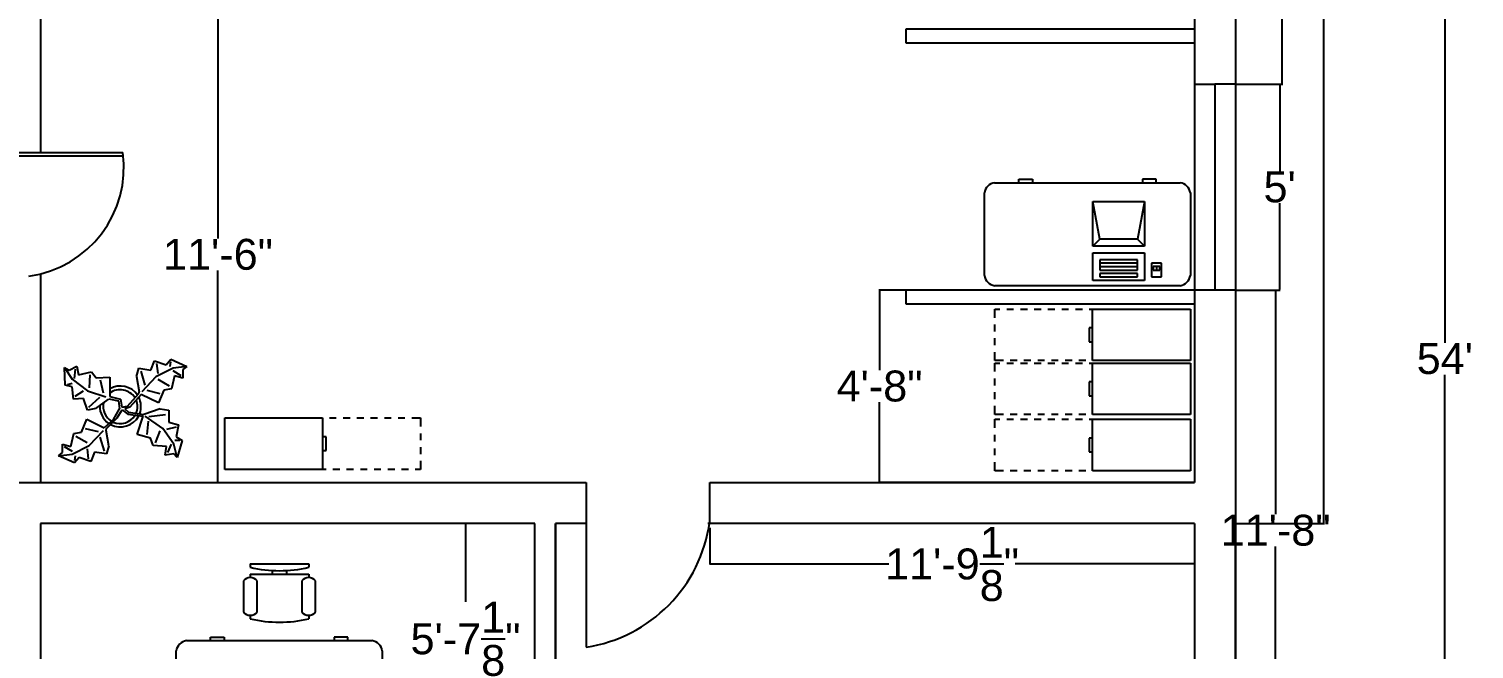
# Model space of a CAD drawing. Header units: inches. Extents: x 90 to 795, y -179 to 540.
# Drawn here: x 374.3 to 795, y 92.5 to 273.2 of the extents above; entities that cross this region are included whole.
import ezdxf

# ---------------------------------------------------------------- set-up
doc = ezdxf.new("R2010")
doc.units = ezdxf.units.IN
doc.header["$MEASUREMENT"] = 0
doc.layers.get('0').update_dxf_attribs({"color": 5})
for name, color, linetype in [('border', 14, 'Continuous'), ('chair', 205, 'Continuous'), ('decoration', 240, 'Continuous'), ('dimension', 30, 'Continuous'), ('door', 100, 'Continuous'), ('table', 140, 'Continuous'), ('technology', 230, 'Continuous'), ('windows', 50, 'Continuous')]:
    doc.layers.add(name, color=color, linetype=linetype)
doc.styles.add('Annotative', font='arial.ttf')
doc.dimstyles.get("Standard").update_dxf_attribs({"dimtxt": 9, "dimasz": 0.18, "dimexe": 0.18, "dimexo": 0.0625, "dimgap": 0.09, "dimtad": 0, "dimtih": 1, "dimtoh": 1, "dimdec": 4, "dimzin": 0, "dimdsep": 46, "dimlunit": 4, "dimtxsty": 'Annotative', "dimcen": 0.09, "dimadec": 0, "dimazin": 0, "dimtfac": 1, "dimtdec": 4, "dimtofl": 0, "dimtmove": 0, "dimatfit": 3, "dimfxl": 1, "dimtolj": 1, "dimtzin": 0, "dimarcsym": 0})

# ---------------------------------------------------------------- blocks, each defined once
blk = doc.blocks.new('*D2')
at = {"layer": 'Defpoints', "color": 0, "transparency": 16777216}
for p in [(725.6, 501.08), (751.28, 501.08), (725.6, 129.08)]:
    blk.add_point(p, dxfattribs=at)
at = {"layer": 'dimension', "color": 0, "lineweight": -2, "transparency": 16777216}
for p, q in [((725.66, 501.08), (751.46, 501.08)), ((751.28, 500.9), (751.28, 319.77)), ((751.28, 129.26), (751.28, 310.39)), ((725.66, 129.08), (751.46, 129.08))]:
    blk.add_line(p, q, dxfattribs=at)
at = {"layer": 'dimension', "color": 0, "transparency": 16777216}
for points in [[(751.25, 500.9), (751.31, 500.9), (751.28, 501.08)], [(751.25, 129.26), (751.31, 129.26), (751.28, 129.08)]]:
    blk.add_solid(points, dxfattribs=at)
at = {"layer": 'dimension', "color": 0, "transparency": 16777216, "insert": (751.28, 315.08), "char_height": 9, "attachment_point": 5, "style": 'Annotative'}
blk.add_mtext("\\A1;31'", dxfattribs=at)
blk = doc.blocks.new('*D3')
at = {"layer": 'Defpoints', "color": 0, "transparency": 16777216}
for p in [(725.6, 501.08), (725.6, -146.92), (786.52, -146.92)]:
    blk.add_point(p, dxfattribs=at)
at = {"layer": 'dimension', "color": 0, "lineweight": -2, "transparency": 16777216}
for p, q in [((725.66, 501.08), (786.7, 501.08)), ((786.52, 500.9), (786.52, 181.75)), ((786.52, -146.74), (786.52, 172.42)), ((725.66, -146.92), (786.7, -146.92))]:
    blk.add_line(p, q, dxfattribs=at)
at = {"layer": 'dimension', "color": 0, "transparency": 16777216}
for points in [[(786.49, 500.9), (786.55, 500.9), (786.52, 501.08)], [(786.49, -146.74), (786.55, -146.74), (786.52, -146.92)]]:
    blk.add_solid(points, dxfattribs=at)
at = {"layer": 'dimension', "color": 0, "transparency": 16777216, "insert": (786.52, 177.08), "char_height": 9, "attachment_point": 5, "style": 'Annotative'}
blk.add_mtext("\\A1;54'", dxfattribs=at)
blk = doc.blocks.new('*D4')
at = {"layer": 'Defpoints', "color": 0, "transparency": 16777216}
for p in [(365.6, 279.08), (365.6, 141.08), (429.31, 141.08)]:
    blk.add_point(p, dxfattribs=at)
at = {"layer": 'dimension', "color": 0, "lineweight": -2, "transparency": 16777216}
for p, q in [((365.66, 279.08), (429.49, 279.08)), ((429.31, 278.9), (429.31, 212.12)), ((429.31, 141.26), (429.31, 202.75)), ((365.66, 141.08), (429.49, 141.08))]:
    blk.add_line(p, q, dxfattribs=at)
at = {"layer": 'dimension', "color": 0, "transparency": 16777216}
for points in [[(429.28, 278.9), (429.34, 278.9), (429.31, 279.08)], [(429.28, 141.26), (429.34, 141.26), (429.31, 141.08)]]:
    blk.add_solid(points, dxfattribs=at)
at = {"layer": 'dimension', "color": 0, "transparency": 16777216, "insert": (429.31, 207.44), "char_height": 9, "attachment_point": 5, "style": 'Annotative'}
blk.add_mtext('\\A1;11\'-6"', dxfattribs=at)
blk = doc.blocks.new('*D8')
at = {"layer": 'Defpoints', "color": 0, "transparency": 16777216}
for p in [(572.47, 127.89), (713.6, 127.89), (713.6, 117.32)]:
    blk.add_point(p, dxfattribs=at)
at = {"layer": 'dimension', "color": 0, "lineweight": -2, "transparency": 16777216}
for p, q in [((572.47, 127.83), (572.47, 117.14)), ((713.6, 127.83), (713.6, 117.14)), ((572.65, 117.32), (624.65, 117.32)), ((713.42, 117.32), (661.43, 117.32))]:
    blk.add_line(p, q, dxfattribs=at)
at = {"layer": 'dimension', "color": 0, "transparency": 16777216}
for points in [[(572.65, 117.35), (572.65, 117.29), (572.47, 117.32)], [(713.42, 117.35), (713.42, 117.29), (713.6, 117.32)]]:
    blk.add_solid(points, dxfattribs=at)
at = {"layer": 'dimension', "color": 0, "transparency": 16777216, "insert": (643.04, 117.32), "char_height": 9, "attachment_point": 5, "style": 'Annotative'}
blk.add_mtext('\\A1;11\'-9{\\H1.000000x;\\S1/8;}"', dxfattribs=at)
blk = doc.blocks.new('Computer Terminal')
at = {"linetype": 'Continuous'}
for p, q in [((-10, 11.5), (5, 11.5)), ((-8, 0.5), (-10, 11.5)), ((-10, -1.5), (-10, 11.5)), ((5, 11.5), (3, 0.5)), ((5, 11.5), (5, -1.5)), ((-10, -1.5), (-8, 0.5)), ((3, 0.5), (-8, 0.5)), ((3, 0.5), (5, -1.5)), ((5, -1.5), (-10, -1.5)), ((-10, -11.5), (-10, -3.5)), ((-10, -3.5), (5, -3.5)), ((5, -3.5), (5, -11.5)), ((-8, -5.5), (-8, -8.5)), ((3, -5.5), (-8, -5.5)), ((3, -6.5), (-8, -6.5)), ((-8, -7.5), (3, -7.5)), ((3, -8.5), (3, -5.5)), ((10, -6.5), (7, -6.5)), ((7, -6.5), (7, -10.5)), ((9.5, -7.5), (7.5, -7.5)), ((7.5, -7.5), (7.5, -8.5)), ((8.5, -7.5), (8.5, -8.5)), ((9.5, -8.5), (9.5, -7.5)), ((10, -10.5), (10, -6.5)), ((5, -11.5), (-10, -11.5)), ((-8, -8.5), (3, -8.5)), ((-8, -9.5), (-8, -10.5)), ((3, -9.5), (-8, -9.5)), ((-8, -10.5), (3, -10.5)), ((3, -10.5), (3, -9.5)), ((7, -10.5), (10, -10.5)), ((7.5, -8.5), (9.5, -8.5))]:
    blk.add_line(p, q, dxfattribs=at)
blk = doc.blocks.new('Desk - 30 x 60 in.')
at = {"linetype": 'Continuous'}
for p, q in [((-26.999995, 0), (26.999995, 0)), ((-29.999995, -27), (-29.999995, -3)), ((29.999995, -3), (29.999995, -27)), ((26.999995, -30), (-26.999995, -30)), ((-20.000005, -30), (-20.000005, -31)), ((-20.000005, -31), (-16.000005, -31)), ((-16.000005, -31), (-16.000005, -30)), ((15.999995, -31), (15.999995, -30)), ((19.999995, -31), (15.999995, -31)), ((19.999995, -30), (19.999995, -31))]:
    blk.add_line(p, q, dxfattribs=at)
for centre, start, end in [((-26.499995, -3.5), 98.1301, 171.8699), ((26.499995, -3.5), 8.130102, 81.8699), ((-26.499995, -26.5), 188.1301, 261.8699), ((26.499995, -26.5), 278.1301, 351.8699)]:
    blk.add_arc(centre, 3.535534, start, end, dxfattribs=at)
blk = doc.blocks.new('Plant - Rubber or Philodendron')
at = {"linetype": 'Continuous'}
for p, q in [((8.8871, 10.7908), (9.9809, 13.4933)), ((9.9809, 13.4933), (13.3837, 12.301)), ((10.5828, 12.6946), (10.8893, 9.7953)), ((13.3837, 12.301), (14.68, 13.9039)), ((14.5816, 13.2037), (14.3848, 11.8033)), ((14.68, 13.9039), (19.3848, 11.8146)), ((-16.2005, 11.4774), (-13.9899, 8.1064)), ((-16.2005, 11.4774), (-14.8639, 10.7964)), ((-16.0159, 6.3329), (-16.2005, 11.4774)), ((-14.8639, 10.7964), (-12.6195, 11.8975)), ((-13.3174, 8.325), (-13.0735, 11.0065)), ((-12.6195, 11.8975), (-12.1909, 9.4345)), ((-12.1909, 9.4345), (-8.3829, 10.3)), ((-8.8369, 9.409), (-9.0894, 5.6095)), ((-8.3829, 10.3), (-7.0549, 8.501)), ((-7.0549, 8.501), (-3.0284, 8.6941)), ((-3.0284, 8.6941), (-3.0709, 3.1041)), ((4.6914, 8.8812), (5.3859, 11.2828)), ((4.6914, 8.8812), (5.5014, 4.4831)), ((5.3859, 11.2828), (8.8871, 10.7908)), ((5.9878, 10.4842), (7.1971, 6.3869)), ((10.3916, 8.7942), (6.2847, 4.4028)), ((15.3859, 11.3055), (10.3916, 8.7942)), ((15.7909, 9.1065), (14.8995, 5.3044)), ((15.2875, 10.6053), (17.5907, 9.2105)), ((19.3848, 11.8146), (15.3859, 11.3055)), ((18.1925, 8.4119), (15.7909, 9.1065)), ((19.3848, 11.8146), (18.1868, 10.9119)), ((18.1868, 10.9119), (18.1925, 8.4119)), ((-14.0069, 5.8704), (-16.0159, 6.3329)), ((-15.3434, 6.5514), (-13.9984, 6.9884)), ((-13.5868, 2.2894), (-14.0069, 5.8704)), ((-13.9899, 8.1064), (-9.5434, 4.7185)), ((-13.1329, 3.1804), (-10.6614, 4.727)), ((-9.5434, 4.7185), (-4.1917, 2.9888)), ((-4.8529, 4.012), (-5.7184, 7.82)), ((5.4346, 3.9146), (5.5014, 4.4831)), ((7.7005, 4.8881), (11.5025, 3.9967)), ((14.2977, 6.1031), (10.9934, 7.9956)), ((12.7005, 4.8994), (11.1089, 1.1958)), ((14.8995, 5.3044), (12.7005, 4.8994)), ((-10.6784, 2.491), (-13.5868, 2.2894)), ((-9.5858, -0.8715), (-10.6784, 2.491)), ((-9.1318, 0.0195), (-5.9793, 2.9025)), ((-7.1228, -0.443), (-3.5248, 2.2131)), ((-3.5248, 2.2131), (-3.3011, 2.4355)), ((-3.3011, 2.4355), (-0.5306, 1.7947)), ((-3.0709, 3.1041), (0.0797, 2.3163)), ((-0.5306, 1.7947), (-0.2255, -0.5527)), ((-0.5306, 1.7947), (-0.5306, 1.7947)), ((0.0797, 2.3163), (0.4866, -0.031)), ((0.4866, -0.031), (2.1141, 0.2298)), ((2.1141, 0.2298), (5.4346, 3.9146)), ((6.1032, 3.6844), (2.8262, -0.031)), ((11.1089, 1.1958), (6.1032, 3.6844)), ((-11.3237, -7.2629), (-9.7321, -3.5593)), ((-9.7321, -3.5593), (-4.7264, -6.0479)), ((-7.1228, -0.443), (-9.5858, -0.8715)), ((-2.019, -3.6148), (-4.7264, -6.0479)), ((-4.0579, -6.2781), (-0.9375, -3.1608)), ((-2.019, -3.6148), (-0.2255, -0.5527)), ((-0.9375, -3.1608), (0.5883, -0.8135)), ((0.5883, -0.8135), (2.2447, -2.0916)), ((2.8262, -0.031), (1.3003, -0.5527)), ((1.3003, -0.5527), (2.4193, -1.4655)), ((2.2447, -2.0916), (6.7108, -2.6626)), ((2.4193, -1.4655), (6.895, -2.1175)), ((4.943, -7.9659), (6.7108, -2.6626)), ((11.6605, -0.5413), (6.895, -2.1175)), ((12.3677, -6.1981), (7.219, -2.6772)), ((8.125, -4.0768), (7.7715, -7.9659)), ((8.3544, -2.7453), (13.1973, -2.1704)), ((11.6605, -0.5413), (14.1354, -0.8948)), ((14.1354, -0.8948), (14.1354, -4.4304)), ((-14.4141, -11.4699), (-13.5228, -7.6679)), ((-13.5228, -7.6679), (-11.3237, -7.2629)), ((-6.3237, -7.2516), (-10.1257, -6.3602)), ((-9.0148, -11.1577), (-4.9047, -6.8122)), ((-4.1246, -6.8466), (-4.0579, -6.2781)), ((-3.3146, -11.2447), (-4.1246, -6.8466)), ((8.8321, -9.0266), (4.943, -7.9659)), ((10.2463, -10.4408), (11.6605, -6.9053)), ((15.5496, -10.7943), (12.3677, -6.1981)), ((16.2567, -5.8446), (13.4283, -6.5517)), ((14.1354, -4.4304), (16.9638, -5.1375)), ((16.9638, -5.1375), (16.2567, -8.673)), ((-16.8157, -10.7754), (-14.4141, -11.4699)), ((-16.8101, -13.2754), (-16.8157, -10.7754)), ((-13.9107, -12.9688), (-16.2139, -11.574)), ((-14.0091, -13.669), (-9.0148, -11.1577)), ((-12.921, -8.4665), (-9.6166, -10.359)), ((-9.206, -15.0581), (-9.5126, -12.1588)), ((-4.611, -12.8477), (-5.8203, -8.7504)), ((-3.3146, -11.2447), (-4.0092, -13.6463)), ((9.5392, -11.1479), (8.8321, -9.0266)), ((13.4283, -11.5015), (9.5392, -11.1479)), ((13.0748, -13.9763), (13.4283, -11.5015)), ((14.8425, -10.7943), (13.7819, -13.2692)), ((16.6103, -14.6834), (15.5496, -10.7943)), ((17.3174, -9.7337), (15.9032, -9.7337)), ((16.2567, -8.673), (18.0245, -9.7337)), ((18.0245, -9.7337), (16.6103, -14.6834)), ((-18.008, -14.1781), (-16.8101, -13.2754)), ((-18.008, -14.1781), (-14.0091, -13.669)), ((-13.3032, -16.2674), (-18.008, -14.1781)), ((-12.0069, -14.6645), (-13.3032, -16.2674)), ((-13.2048, -15.5672), (-13.008, -14.1668)), ((-8.6042, -15.8568), (-12.0069, -14.6645)), ((-7.5103, -13.1543), (-8.6042, -15.8568)), ((-4.0092, -13.6463), (-7.5103, -13.1543)), ((15.5496, -13.6228), (13.0748, -13.9763)), ((16.6103, -14.6834), (15.5496, -13.6228))]:
    blk.add_line(p, q, dxfattribs=at)
for centre, radius, start, end in [((0, 0), 6.1275, 34.37569, 120.1028), ((-0.0601, -0.2075), 5.2461, 33.82192, 124.9414), ((0.0308, 0.1664), 6, 178.6147, 235.1169), ((0.0308, 0.1664), 5, 168.1647, 238.6725), ((-0.2664, 0.1682), 5.2775, 338.4094, 20.03007), ((-0.098, 0.1364), 6.1288, 341.2017, 26.09184), ((-0.0234, 0.3825), 6.1492, 242.5812, 331.2714), ((-0.1102, 0.4886), 5.2883, 247.3711, 327.472)]:
    blk.add_arc(centre, radius, start, end, dxfattribs=at)
blk = doc.blocks.new('File Cabinet - Letter')
at = {"linetype": 'Continuous'}
for p, q in [((0, 0), (15, 0)), ((0, -28.5), (0, 0)), ((15, 0), (15, -28.5)), ((15, -28.5), (0, -28.5)), ((0, -29.5), (0, -28.5)), ((5.5, -28.5), (5.5, -29.5)), ((9.5, -29.5), (9.5, -28.5)), ((0, -33.5), (0, -31.5)), ((5.5, -29.5), (9.5, -29.5)), ((15, -30.5), (15, -32.5)), ((0, -37.5), (0, -35.5)), ((15, -34.5), (15, -36.5)), ((0, -41.5), (0, -39.5)), ((15, -38.5), (15, -40.5)), ((0, -45.5), (0, -43.5)), ((15, -42.5), (15, -44.5)), ((0, -49.5), (0, -47.5)), ((15, -46.5), (15, -48.5)), ((0, -53.5), (0, -51.5)), ((15, -50.5), (15, -52.5)), ((15, -54.5), (15, -57)), ((0, -57), (0, -55.5)), ((2.5, -57), (0, -57)), ((6.5, -57), (4.5, -57)), ((10.5, -57), (8.5, -57)), ((15, -57), (12.5, -57))]:
    blk.add_line(p, q, dxfattribs=at)
blk = doc.blocks.new('Chair - Desk')
at = {"linetype": 'Continuous'}
for p, q in [((-8.5, 0), (-8.5, -1)), ((-8.5, 0), (8.5, 0)), ((8.5, 0), (8.5, -1)), ((-8.5, -3), (-8.5, -4)), ((-8.5, -3), (8.5, -3)), ((-2, -3), (-2, -1.9355)), ((2, -1.9576), (2, -3)), ((8.5, -3), (8.5, -4)), ((-10.5, -5), (-10.5, -14)), ((-6.5, -14), (-6.5, -5)), ((6.5, -5), (6.5, -14)), ((10.5, -14), (10.5, -5)), ((-8.5, -15), (-8.5, -16)), ((8.5, -15), (8.5, -16))]:
    blk.add_line(p, q, dxfattribs=at)
for centre, radius, start, end in [((-8.5, -6.5), 2.5, 36.8699, 143.1301), ((0, 34.625), 36.625, 256.5803, 283.4197), ((8.5, -6.5), 2.5, 36.8699, 143.1301), ((-8.5, -12.5), 2.5, 216.8699, 323.1301), ((0, 19.625), 36.625, 256.5803, 283.4197), ((8.5, -12.5), 2.5, 216.8699, 323.1301)]:
    blk.add_arc(centre, radius, start, end, dxfattribs=at)
blk = doc.blocks.new('*D35')
at = {"layer": 'Defpoints', "color": 0, "transparency": 16777216}
for p in [(725.6, 197.08), (737.26, 197.08), (725.6, 57.08)]:
    blk.add_point(p, dxfattribs=at)
at = {"layer": 'dimension', "color": 0, "lineweight": -2, "transparency": 16777216}
for p, q in [((725.66, 197.08), (737.44, 197.08)), ((737.26, 196.9), (737.26, 131.77)), ((737.26, 57.26), (737.26, 122.4)), ((725.66, 57.08), (737.44, 57.08))]:
    blk.add_line(p, q, dxfattribs=at)
at = {"layer": 'dimension', "color": 0, "transparency": 16777216}
for points in [[(737.23, 196.9), (737.29, 196.9), (737.26, 197.08)], [(737.23, 57.26), (737.29, 57.26), (737.26, 57.08)]]:
    blk.add_solid(points, dxfattribs=at)
at = {"layer": 'dimension', "color": 0, "transparency": 16777216, "insert": (737.26, 127.08), "char_height": 9, "attachment_point": 5, "style": 'Annotative'}
blk.add_mtext('\\A1;11\'-8"', dxfattribs=at)
blk = doc.blocks.new('*D36')
at = {"layer": 'Defpoints', "color": 0, "transparency": 16777216}
for p in [(725.6, 257.08), (738.43, 257.08), (725.6, 197.08)]:
    blk.add_point(p, dxfattribs=at)
at = {"layer": 'dimension', "color": 0, "lineweight": -2, "transparency": 16777216}
for p, q in [((725.66, 257.08), (738.61, 257.08)), ((738.43, 256.9), (738.43, 231.75)), ((738.43, 197.26), (738.43, 222.42)), ((725.66, 197.08), (738.61, 197.08))]:
    blk.add_line(p, q, dxfattribs=at)
at = {"layer": 'dimension', "color": 0, "transparency": 16777216}
for points in [[(738.4, 256.9), (738.46, 256.9), (738.43, 257.08)], [(738.4, 197.26), (738.46, 197.26), (738.43, 197.08)]]:
    blk.add_solid(points, dxfattribs=at)
at = {"layer": 'dimension', "color": 0, "transparency": 16777216, "insert": (738.43, 227.08), "char_height": 9, "attachment_point": 5, "style": 'Annotative'}
blk.add_mtext("\\A1;5'", dxfattribs=at)
blk = doc.blocks.new('*D37')
at = {"layer": 'Defpoints', "color": 0, "transparency": 16777216}
for p in [(725.66, 345.08), (739.19, 345.08), (725.66, 257.08)]:
    blk.add_point(p, dxfattribs=at)
at = {"layer": 'dimension', "color": 0, "lineweight": -2, "transparency": 16777216}
for p, q in [((725.72, 345.08), (739.37, 345.08)), ((739.19, 344.9), (739.19, 305.67)), ((739.19, 257.26), (739.19, 296.49)), ((725.72, 257.08), (739.37, 257.08))]:
    blk.add_line(p, q, dxfattribs=at)
at = {"layer": 'dimension', "color": 0, "transparency": 16777216}
for points in [[(739.16, 344.9), (739.22, 344.9), (739.19, 345.08)], [(739.16, 257.26), (739.22, 257.26), (739.19, 257.08)]]:
    blk.add_solid(points, dxfattribs=at)
at = {"layer": 'dimension', "color": 0, "transparency": 16777216, "insert": (739.19, 301.08), "char_height": 9, "attachment_point": 5, "style": 'Annotative'}
blk.add_mtext('\\A1;7\'-4"', dxfattribs=at)
blk = doc.blocks.new('*D46')
at = {"layer": 'Defpoints', "color": 0, "transparency": 16777216}
for p in [(621.93, 197.08), (713.6, 197.08), (713.6, 141.08)]:
    blk.add_point(p, dxfattribs=at)
at = {"layer": 'dimension', "color": 0, "lineweight": -2, "transparency": 16777216}
for p, q in [((713.54, 197.08), (621.75, 197.08)), ((621.93, 196.9), (621.93, 173.77)), ((621.93, 141.26), (621.93, 164.4)), ((713.54, 141.08), (621.75, 141.08))]:
    blk.add_line(p, q, dxfattribs=at)
at = {"layer": 'dimension', "color": 0, "transparency": 16777216}
for points in [[(621.9, 196.9), (621.96, 196.9), (621.93, 197.08)], [(621.9, 141.26), (621.96, 141.26), (621.93, 141.08)]]:
    blk.add_solid(points, dxfattribs=at)
at = {"layer": 'dimension', "color": 0, "transparency": 16777216, "insert": (621.93, 169.08), "char_height": 9, "attachment_point": 5, "style": 'Annotative'}
blk.add_mtext('\\A1;4\'-8"', dxfattribs=at)
blk = doc.blocks.new('*D47')
at = {"layer": 'Defpoints', "color": 0, "transparency": 16777216}
for p in [(501.38, 129.08), (521.6, 129.08), (521.6, 61.96)]:
    blk.add_point(p, dxfattribs=at)
at = {"layer": 'dimension', "color": 0, "lineweight": -2, "transparency": 16777216}
for p, q in [((521.54, 129.08), (501.2, 129.08)), ((501.38, 128.9), (501.38, 106.3)), ((501.38, 62.14), (501.38, 84.74)), ((521.54, 61.96), (501.2, 61.96))]:
    blk.add_line(p, q, dxfattribs=at)
at = {"layer": 'dimension', "color": 0, "transparency": 16777216}
for points in [[(501.35, 128.9), (501.41, 128.9), (501.38, 129.08)], [(501.35, 62.14), (501.41, 62.14), (501.38, 61.96)]]:
    blk.add_solid(points, dxfattribs=at)
at = {"layer": 'dimension', "color": 0, "transparency": 16777216, "insert": (501.38, 95.52), "char_height": 9, "attachment_point": 5, "style": 'Annotative'}
blk.add_mtext('\\A1;5\'-7{\\H1.000000x;\\S1/8;}"', dxfattribs=at)

msp = doc.modelspace()

# ---------------------------------------------------------------- linework, layer by layer
for p, q in [((725.59969, 501.08207), (725.59969, 129.08207)), ((713.59969, 197.08207), (629.59969, 197.08207)), ((536.47469, 141.08207), (536.47469, 129.08207)), ((527.59969, 61.95707), (527.59969, 129.08207)), ((581.09969, 129.08207), (571.91129, 129.08207)), ((713.59969, 129.08207), (572.39627, 129.08207)), ((713.59969, 129.08207), (581.09969, 129.08207)), ((581.09969, 129.08207), (581.09969, 129.08207))]:
    msp.add_line(p, q)
at = {"layer": 'border'}
for p, q in [((713.59969, 489.14457), (713.59969, 141.08207)), ((713.59969, 345.08207), (713.59969, 273.08207)), ((725.59969, 345.08207), (725.59969, 257.08207)), ((377.59969, 279.08207), (377.59969, 267.08207)), ((713.59969, 273.08207), (629.59969, 273.08207)), ((629.59969, 273.08207), (629.59969, 269.08207)), ((377.59969, 267.08207), (377.59969, 237.15356)), ((629.59969, 269.08207), (713.59969, 269.08207)), ((713.59969, 269.08207), (713.59969, 197.08207)), ((725.59969, 257.08207), (725.59969, 197.08207)), ((377.59969, 201.79414), (377.59969, 141.08207)), ((629.59969, 197.08207), (629.59969, 193.08207)), ((725.59969, 197.08207), (725.59969, 57.08207)), ((629.59969, 193.08207), (713.59969, 193.08207)), ((377.59969, 141.08207), (536.47469, 141.08207)), ((572.47469, 129.08207), (572.47469, 141.08207)), ((572.47469, 141.08207), (713.59969, 141.08207)), ((377.59969, 129.08207), (377.59969, 15.08207)), ((521.59969, 129.08207), (377.59969, 129.08207)), ((521.59969, 61.95707), (521.59969, 129.08207)), ((527.59969, 129.08207), (527.59969, 61.95707)), ((536.47469, 129.08207), (527.59969, 129.08207)), ((713.59969, 129.08207), (572.47469, 129.08207)), ((713.59969, 129.08207), (713.59969, 98.86013)), ((725.59969, -146.91793), (725.59969, 129.08207)), ((713.59969, 98.86013), (713.59969, -134.91793))]:
    msp.add_line(p, q, dxfattribs=at)
at = {"layer": 'door'}
for p, q in [((365.59969, 237.15356), (401.59969, 237.15356)), ((365.59969, 236.15356), (401.72027, 236.15356)), ((536.47469, 141.08207), (536.47469, 93.08207))]:
    msp.add_line(p, q, dxfattribs=at)
for centre, radius, start, end in [((369.926, 232.82726), 31.9678, 277.7778852, 7.7778852), ((530.10583, 135.35872), 42.75368, 278.5670376, 352.3068329)]:
    msp.add_arc(centre, radius, start, end, dxfattribs=at)
at = {"layer": 'windows'}
for p, q in [((713.59969, 257.08207), (719.59969, 257.08207)), ((725.59969, 257.08207), (719.59969, 257.08207)), ((719.59969, 257.08207), (719.59969, 197.08207)), ((719.59969, 197.08207), (713.59969, 197.08207)), ((725.59969, 197.08207), (719.59969, 197.08207))]:
    msp.add_line(p, q, dxfattribs=at)

# ---------------------------------------------------------------- block references
at = {"layer": 'chair'}
msp.add_blockref('Chair - Desk', (447.21287, 117.35355), dxfattribs=at)
at = {"layer": 'decoration'}
msp.add_blockref('Plant - Rubber or Philodendron', (400.85799, 163.0089), dxfattribs=at)
at = {"layer": 'door', "rotation": 89.99999999999999}
msp.add_blockref('File Cabinet - Letter', (431.25624, 144.83386), dxfattribs=at)
at = {"layer": 'table'}
for name, p, rotation in [('Desk - 30 x 60 in.', (682.44494, 198.36657), 180), ('File Cabinet - Letter', (712.47393, 191.54238), 270), ('File Cabinet - Letter', (712.47393, 175.82931), 270), ('File Cabinet - Letter', (712.47393, 159.45718), 270), ('Desk - 30 x 60 in.', (447.1287, 64.98602), 180)]:
    msp.add_blockref(name, p, dxfattribs=dict(at, rotation=rotation))
at = {"layer": 'technology'}
msp.add_blockref('Computer Terminal', (694.06826, 211.41231), dxfattribs=at)

# ---------------------------------------------------------------- dimensions: what is measured, and where the dimension line sits
at = {"layer": 'dimension'}
for base, p1, p2, picture, middle in [((751.2767, 501.08207), (725.59969, 129.08207), (725.59969, 501.08207), '*D2', (751.2767, 315.08207)), ((786.51858, -146.91793), (725.59969, 501.08207), (725.59969, -146.91793), '*D3', (786.51858, 177.08207)), ((739.18936, 345.08207), (725.66219, 257.08207), (725.66219, 345.08207), '*D37', (739.18936, 301.08207)), ((738.43403, 257.08207), (725.59969, 197.08207), (725.59969, 257.08207), '*D36', (738.43403, 227.08207)), ((621.93024, 197.08207), (713.59969, 141.08207), (713.59969, 197.08207), '*D46', (621.93024, 169.08207)), ((737.2645, 197.08207), (725.59969, 57.08207), (725.59969, 197.08207), '*D35', (737.2645, 127.08207)), ((501.38484, 129.08207), (521.59969, 61.95707), (521.59969, 129.08207), '*D47', (501.38484, 95.51957))]:
    dim = msp.add_linear_dim(base=base, p1=p1, p2=p2, angle=90, dimstyle='Standard', dxfattribs=at)
    dim.commit()
    dim.dimension.update_dxf_attribs({"geometry": picture, "text_midpoint": middle})
dim = msp.add_linear_dim(base=(429.31091, 141.08207), p1=(365.59969, 279.08207), p2=(365.59969, 141.08207), angle=90, dimstyle='Standard', dxfattribs=at)
dim.commit()
dim.dimension.update_dxf_attribs({"geometry": '*D4', "text_midpoint": (429.31091, 207.43921), "dimtype": 160})
dim = msp.add_linear_dim(base=(713.59969, 117.32059), p1=(572.47469, 127.89084), p2=(713.59969, 127.89084), dimstyle='Standard', dxfattribs=at)
dim.commit()
dim.dimension.update_dxf_attribs({"geometry": '*D8', "text_midpoint": (643.03719, 117.32059), "dimtype": 160})

doc.saveas('drawing.dxf')
